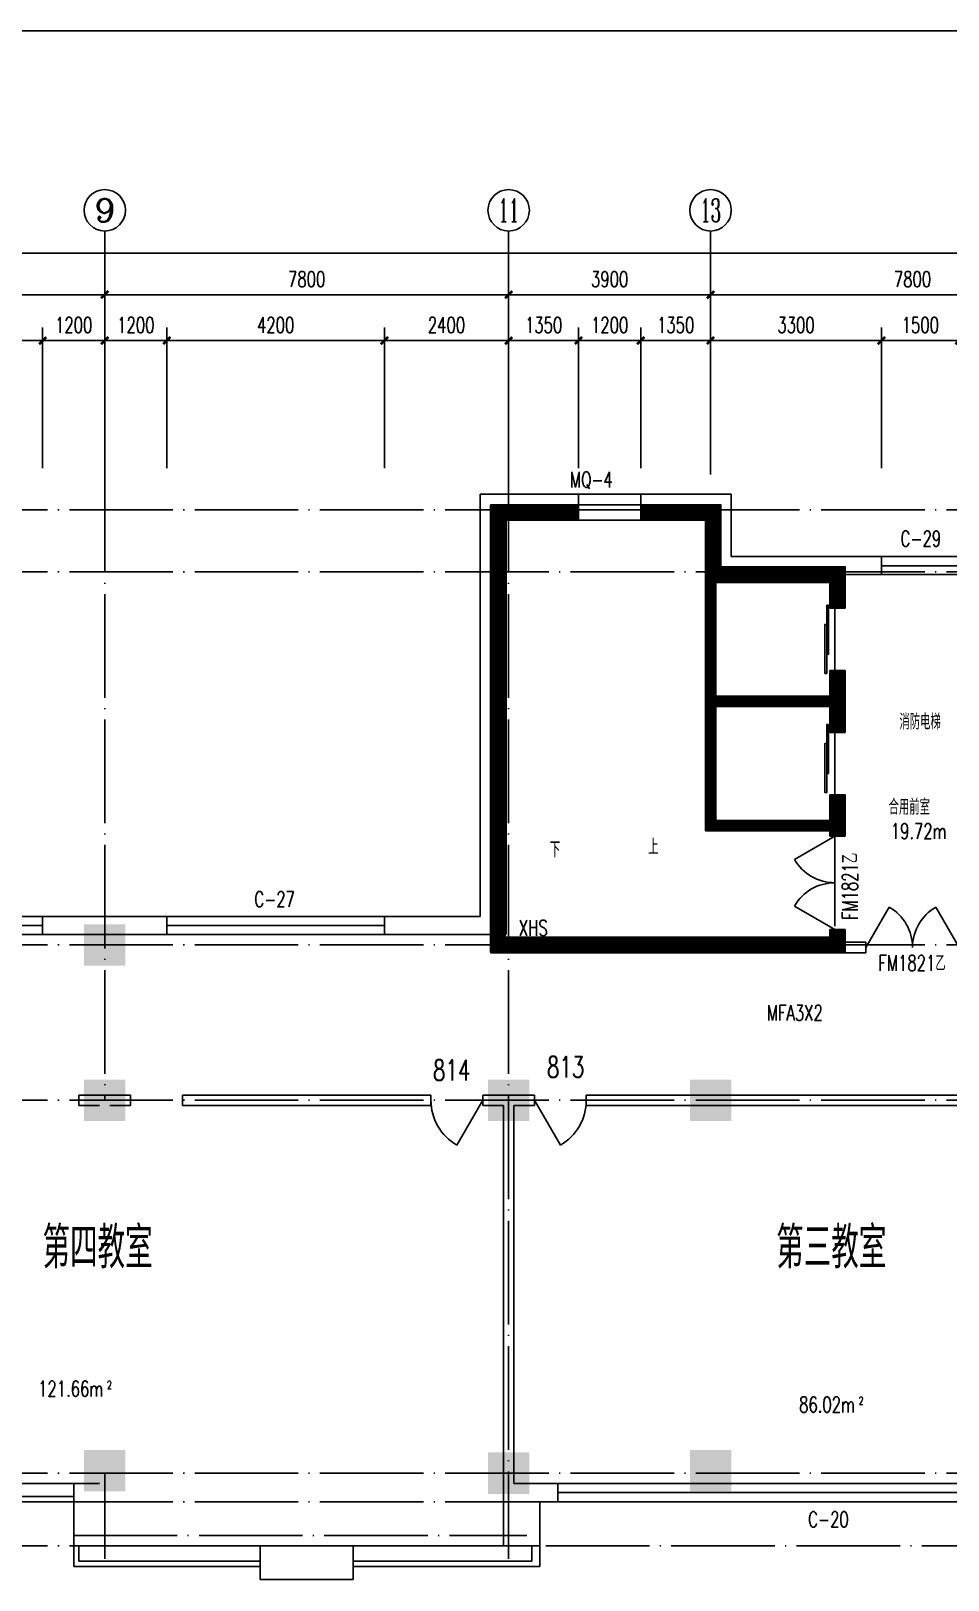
# Model space of a CAD drawing. Extents: x 816818 to 2087483, y 157525 to 390605.
# Drawn here: x 841111 to 858822, y 176117 to 206025 of the extents above; entities that cross this region are included whole.
import ezdxf
from ezdxf.enums import TextEntityAlignment as Align

# ---------------------------------------------------------------- set-up
doc = ezdxf.new("R2010")
doc.units = 0
doc.header["$LTSCALE"] = 1000
doc.header["$MEASUREMENT"] = 0
for name, pattern in [('CONTINOUS', [0]), ('DASH', [0.35, 0.25, -0.1]), ('DOTE', [2.42, 2, -0.2, 0.02, -0.2])]:
    doc.linetypes.add(name, pattern=pattern)
doc.layers.get('0').update_dxf_attribs({"linetype": 'CONTINUOUS'})
doc.layers.get('DEFPOINTS').update_dxf_attribs({"linetype": 'CONTINUOUS'})
for name, color, linetype in [('AXIS', 3, 'CONTINUOUS'), ('AXIS_TEXT', 7, 'CONTINUOUS'), ('COLUMN', 7, 'CONTINUOUS'), ('DOTE', 1, 'DOTE'), ('FILL', 21, 'CONTINUOUS'), ('MCB', 30, 'CONTINUOUS'), ('PUB_TEXT', 7, 'CONTINUOUS'), ('WALL', 255, 'CONTINUOUS'), ('WINDOW', 2, 'CONTINUOUS'), ('WINDOW_TEXT', 7, 'CONTINUOUS'), ('和面积', 6, 'DASH')]:
    doc.layers.add(name, color=color, linetype=linetype)
doc.styles.add('_HZTXT', font='romans.shx', dxfattribs={"width": 0.7, "bigfont": 'z.shx'})
doc.styles.add('COMPLEX', font='COMPLEX')
doc.styles.add('DIM_FONT', font='SIMPLEX.shx', dxfattribs={"width": 0.7})
doc.styles.add('SIMPLEX', font='SIMPLEX.SHX')
doc.styles.add('Z', font='romans', dxfattribs={"width": 0.8, "bigfont": 'z'})
doc.dimstyles.new('AXIS', dxfattribs={"dimtxt": 300, "dimasz": 1, "dimexe": 250, "dimexo": 300, "dimgap": 150, "dimtad": 1, "dimdec": 0, "dimzin": 0, "dimdsep": 46, "dimtxsty": 'DIM_FONT', "dimblk": '_DIMX', "dimcen": 2.5, "dimse1": 1, "dimse2": 1, "dimclrt": 7, "dimadec": 0, "dimazin": 0, "dimtfac": 1, "dimtdec": 0, "dimtix": 1, "dimtmove": 2, "dimatfit": 3, "dimldrblk": '_DIMX', "dimfxl": 1, "dimarcsym": 0})
doc.dimstyles.new('DIMN', dxfattribs={"dimtxt": 300, "dimasz": 1, "dimexe": 250, "dimexo": 300, "dimgap": 150, "dimtad": 1, "dimdec": 0, "dimzin": 0, "dimdsep": 46, "dimtxsty": 'DIM_FONT', "dimblk": '_DIMX', "dimcen": 2.5, "dimclrt": 7, "dimadec": 0, "dimazin": 0, "dimtfac": 1, "dimtdec": 0, "dimtix": 1, "dimtmove": 2, "dimatfit": 3, "dimldrblk": '_DIMX', "dimfxl": 1, "dimarcsym": 0})

# ---------------------------------------------------------------- blocks, each defined once
blk = doc.blocks.new('_WBLK')
for p, q in [((-0.5, 0.5), (0.5, 0.5)), ((-0.5, 0), (0.5, 0)), ((-0.5, -0.5), (0.5, -0.5))]:
    blk.add_line(p, q)
at = {"layer": 'WINDOW_TEXT', "style": 'SIMPLEX', "flags": 9}
blk.add_attdef('A', text='', height=1, dxfattribs=at).set_placement((0, 1.5), align=Align.MIDDLE)
blk = doc.blocks.new('_DBLK')
blk.add_line((-0.5, 0), (0, -0.866))
blk.add_arc((-0.5, 0), 1, 300, 0)
at = {"layer": 'WINDOW_TEXT', "style": 'SIMPLEX', "flags": 9}
blk.add_attdef('A', text='', height=1, dxfattribs=at).set_placement((0, 1.5), align=Align.MIDDLE)
blk = doc.blocks.new('_AXISO')
blk.add_circle((0, 0), 0.5)
at = {"layer": 'AXIS_TEXT', "style": 'COMPLEX', "width": 1.041667}
blk.add_attdef('A', text='', height=0.56, dxfattribs=at).set_placement((-0.25, -0.28), (0.25, -0.28), align=Align.FIT)
blk = doc.blocks.new('_DIMX')
blk.add_line((-150, 0), (150, 0))
at = {"const_width": 50}
blk.add_lwpolyline([(-70, -70), (70, 70)], dxfattribs=at)
blk = doc.blocks.new('*D36')
at = {"layer": 'AXIS', "color": 0, "lineweight": -2}
blk.add_line((862035, 200934), (854237, 200934), dxfattribs=at)
at = {"layer": 'DEFPOINTS', "color": 0}
for p in [(854236, 200934), (854236, 197459), (862036, 197459)]:
    blk.add_point(p, dxfattribs=at)
at = {"layer": 'AXIS', "color": 0, "lineweight": -2, "rotation": 180}
blk.add_blockref('_DIMX', (854236, 200934), dxfattribs=at)
at = {"layer": 'AXIS', "color": 0, "lineweight": -2}
blk.add_blockref('_DIMX', (862036, 200934), dxfattribs=at)
at = {"layer": 'AXIS', "color": 7, "insert": (858136, 201234), "char_height": 300, "attachment_point": 5, "style": 'DIM_FONT'}
blk.add_mtext('7800', dxfattribs=at)
blk = doc.blocks.new('*D37')
at = {"layer": 'AXIS', "color": 0, "lineweight": -2}
blk.add_line((854235, 200934), (850337, 200934), dxfattribs=at)
at = {"layer": 'DEFPOINTS', "color": 0}
for p in [(850336, 200934), (850336, 197459), (854236, 197459)]:
    blk.add_point(p, dxfattribs=at)
at = {"layer": 'AXIS', "color": 0, "lineweight": -2, "rotation": 180}
blk.add_blockref('_DIMX', (850336, 200934), dxfattribs=at)
at = {"layer": 'AXIS', "color": 0, "lineweight": -2}
blk.add_blockref('_DIMX', (854236, 200934), dxfattribs=at)
at = {"layer": 'AXIS', "color": 7, "insert": (852286, 201234), "char_height": 300, "attachment_point": 5, "style": 'DIM_FONT'}
blk.add_mtext('3900', dxfattribs=at)
blk = doc.blocks.new('*D38')
at = {"layer": 'AXIS', "color": 0, "lineweight": -2}
blk.add_line((850335, 200934), (842537, 200934), dxfattribs=at)
at = {"layer": 'DEFPOINTS', "color": 0}
for p in [(842536, 200934), (842536, 197459), (850336, 197459)]:
    blk.add_point(p, dxfattribs=at)
at = {"layer": 'AXIS', "color": 0, "lineweight": -2, "rotation": 180}
blk.add_blockref('_DIMX', (842536, 200934), dxfattribs=at)
at = {"layer": 'AXIS', "color": 0, "lineweight": -2}
blk.add_blockref('_DIMX', (850336, 200934), dxfattribs=at)
at = {"layer": 'AXIS', "color": 7, "insert": (846436, 201234), "char_height": 300, "attachment_point": 5, "style": 'DIM_FONT'}
blk.add_mtext('7800', dxfattribs=at)
blk = doc.blocks.new('*D39')
at = {"layer": 'AXIS', "color": 0, "lineweight": -2}
blk.add_line((842535, 200934), (834737, 200934), dxfattribs=at)
at = {"layer": 'DEFPOINTS', "color": 0}
for p in [(834736, 200934), (834736, 197459), (842536, 197459)]:
    blk.add_point(p, dxfattribs=at)
at = {"layer": 'AXIS', "color": 0, "lineweight": -2, "rotation": 180}
blk.add_blockref('_DIMX', (834736, 200934), dxfattribs=at)
at = {"layer": 'AXIS', "color": 0, "lineweight": -2}
blk.add_blockref('_DIMX', (842536, 200934), dxfattribs=at)
at = {"layer": 'AXIS', "color": 7, "insert": (838636, 201234), "char_height": 300, "attachment_point": 5, "style": 'DIM_FONT'}
blk.add_mtext('7800', dxfattribs=at)
blk = doc.blocks.new('*D41')
at = {"layer": 'AXIS', "color": 0, "lineweight": -2}
for p, q in [((826086, 197759), (826086, 201984)), ((922586, 197759), (922586, 201984)), ((922585, 201734), (826087, 201734))]:
    blk.add_line(p, q, dxfattribs=at)
at = {"layer": 'DEFPOINTS', "color": 0}
for p in [(826086, 201734), (826086, 197459), (922586, 197459)]:
    blk.add_point(p, dxfattribs=at)
at = {"layer": 'AXIS', "color": 0, "lineweight": -2, "rotation": 180}
blk.add_blockref('_DIMX', (826086, 201734), dxfattribs=at)
at = {"layer": 'AXIS', "color": 0, "lineweight": -2}
blk.add_blockref('_DIMX', (922586, 201734), dxfattribs=at)
at = {"layer": 'AXIS', "color": 7, "insert": (874336, 202034), "char_height": 300, "attachment_point": 5, "style": 'DIM_FONT'}
blk.add_mtext('96500', dxfattribs=at)
blk = doc.blocks.new('*D45')
at = {"layer": 'AXIS', "color": 0, "lineweight": -2}
for p, q in [((857536, 197582), (857536, 200298)), ((859036, 197582), (859036, 200298)), ((859035, 200048), (857537, 200048))]:
    blk.add_line(p, q, dxfattribs=at)
at = {"layer": 'DEFPOINTS', "color": 0}
for p in [(857536, 200048), (857536, 197282), (859036, 197282)]:
    blk.add_point(p, dxfattribs=at)
at = {"layer": 'AXIS', "color": 0, "lineweight": -2, "rotation": 180}
blk.add_blockref('_DIMX', (857536, 200048), dxfattribs=at)
at = {"layer": 'AXIS', "color": 0, "lineweight": -2}
blk.add_blockref('_DIMX', (859036, 200048), dxfattribs=at)
at = {"layer": 'AXIS', "color": 7, "insert": (858286, 200348), "char_height": 300, "attachment_point": 5, "style": 'DIM_FONT'}
blk.add_mtext('1500', dxfattribs=at)
blk = doc.blocks.new('*D46')
at = {"layer": 'AXIS', "color": 0, "lineweight": -2}
for p, q in [((854236, 197582), (854236, 200298)), ((857536, 197582), (857536, 200298)), ((857535, 200048), (854237, 200048))]:
    blk.add_line(p, q, dxfattribs=at)
at = {"layer": 'DEFPOINTS', "color": 0}
for p in [(854236, 200048), (854236, 197282), (857536, 197282)]:
    blk.add_point(p, dxfattribs=at)
at = {"layer": 'AXIS', "color": 0, "lineweight": -2, "rotation": 180.0000000000005}
blk.add_blockref('_DIMX', (854236, 200048), dxfattribs=at)
at = {"layer": 'AXIS', "color": 0, "lineweight": -2}
blk.add_blockref('_DIMX', (857536, 200048), dxfattribs=at)
at = {"layer": 'AXIS', "color": 7, "insert": (855886, 200348), "char_height": 300, "attachment_point": 5, "style": 'DIM_FONT'}
blk.add_mtext('3300', dxfattribs=at)
blk = doc.blocks.new('*D47')
at = {"layer": 'AXIS', "color": 0, "lineweight": -2}
for p, q in [((852886, 197582), (852886, 200298)), ((854236, 197582), (854236, 200298)), ((854235, 200048), (852887, 200048))]:
    blk.add_line(p, q, dxfattribs=at)
at = {"layer": 'DEFPOINTS', "color": 0}
for p in [(852886, 200048), (852886, 197282), (854236, 197282)]:
    blk.add_point(p, dxfattribs=at)
at = {"layer": 'AXIS', "color": 0, "lineweight": -2, "rotation": 180}
blk.add_blockref('_DIMX', (852886, 200048), dxfattribs=at)
at = {"layer": 'AXIS', "color": 0, "lineweight": -2}
blk.add_blockref('_DIMX', (854236, 200048), dxfattribs=at)
at = {"layer": 'AXIS', "color": 7, "insert": (853561, 200348), "char_height": 300, "attachment_point": 5, "style": 'DIM_FONT'}
blk.add_mtext('1350', dxfattribs=at)
blk = doc.blocks.new('*D48')
at = {"layer": 'AXIS', "color": 0, "lineweight": -2}
for p, q in [((851686, 197582), (851686, 200298)), ((852886, 197582), (852886, 200298)), ((852885, 200048), (851687, 200048))]:
    blk.add_line(p, q, dxfattribs=at)
at = {"layer": 'DEFPOINTS', "color": 0}
for p in [(851686, 200048), (851686, 197282), (852886, 197282)]:
    blk.add_point(p, dxfattribs=at)
at = {"layer": 'AXIS', "color": 0, "lineweight": -2, "rotation": 180}
blk.add_blockref('_DIMX', (851686, 200048), dxfattribs=at)
at = {"layer": 'AXIS', "color": 0, "lineweight": -2}
blk.add_blockref('_DIMX', (852886, 200048), dxfattribs=at)
at = {"layer": 'AXIS', "color": 7, "insert": (852286, 200348), "char_height": 300, "attachment_point": 5, "style": 'DIM_FONT'}
blk.add_mtext('1200', dxfattribs=at)
blk = doc.blocks.new('*D49')
at = {"layer": 'AXIS', "color": 0, "lineweight": -2}
for p, q in [((850336, 197582), (850336, 200298)), ((851686, 197582), (851686, 200298)), ((851685, 200048), (850337, 200048))]:
    blk.add_line(p, q, dxfattribs=at)
at = {"layer": 'DEFPOINTS', "color": 0}
for p in [(850336, 200048), (850336, 197282), (851686, 197282)]:
    blk.add_point(p, dxfattribs=at)
at = {"layer": 'AXIS', "color": 0, "lineweight": -2, "rotation": 180}
blk.add_blockref('_DIMX', (850336, 200048), dxfattribs=at)
at = {"layer": 'AXIS', "color": 0, "lineweight": -2}
blk.add_blockref('_DIMX', (851686, 200048), dxfattribs=at)
at = {"layer": 'AXIS', "color": 7, "insert": (851011, 200348), "char_height": 300, "attachment_point": 5, "style": 'DIM_FONT'}
blk.add_mtext('1350', dxfattribs=at)
blk = doc.blocks.new('*D50')
at = {"layer": 'AXIS', "color": 0, "lineweight": -2}
for p, q in [((847936, 197582), (847936, 200298)), ((850336, 197582), (850336, 200298)), ((850335, 200048), (847937, 200048))]:
    blk.add_line(p, q, dxfattribs=at)
at = {"layer": 'DEFPOINTS', "color": 0}
for p in [(847936, 200048), (847936, 197282), (850336, 197282)]:
    blk.add_point(p, dxfattribs=at)
at = {"layer": 'AXIS', "color": 0, "lineweight": -2, "rotation": 180}
blk.add_blockref('_DIMX', (847936, 200048), dxfattribs=at)
at = {"layer": 'AXIS', "color": 0, "lineweight": -2}
blk.add_blockref('_DIMX', (850336, 200048), dxfattribs=at)
at = {"layer": 'AXIS', "color": 7, "insert": (849136, 200348), "char_height": 300, "attachment_point": 5, "style": 'DIM_FONT'}
blk.add_mtext('2400', dxfattribs=at)
blk = doc.blocks.new('*D51')
at = {"layer": 'AXIS', "color": 0, "lineweight": -2}
for p, q in [((843736, 197582), (843736, 200298)), ((847936, 197582), (847936, 200298)), ((847935, 200048), (843737, 200048))]:
    blk.add_line(p, q, dxfattribs=at)
at = {"layer": 'DEFPOINTS', "color": 0}
for p in [(843736, 200048), (843736, 197282), (847936, 197282)]:
    blk.add_point(p, dxfattribs=at)
at = {"layer": 'AXIS', "color": 0, "lineweight": -2, "rotation": 180}
blk.add_blockref('_DIMX', (843736, 200048), dxfattribs=at)
at = {"layer": 'AXIS', "color": 0, "lineweight": -2}
blk.add_blockref('_DIMX', (847936, 200048), dxfattribs=at)
at = {"layer": 'AXIS', "color": 7, "insert": (845836, 200348), "char_height": 300, "attachment_point": 5, "style": 'DIM_FONT'}
blk.add_mtext('4200', dxfattribs=at)
blk = doc.blocks.new('*D52')
at = {"layer": 'AXIS', "color": 0, "lineweight": -2}
for p, q in [((842536, 197582), (842536, 200298)), ((843736, 197582), (843736, 200298)), ((843735, 200048), (842537, 200048))]:
    blk.add_line(p, q, dxfattribs=at)
at = {"layer": 'DEFPOINTS', "color": 0}
for p in [(842536, 200048), (842536, 197282), (843736, 197282)]:
    blk.add_point(p, dxfattribs=at)
at = {"layer": 'AXIS', "color": 0, "lineweight": -2, "rotation": 180}
blk.add_blockref('_DIMX', (842536, 200048), dxfattribs=at)
at = {"layer": 'AXIS', "color": 0, "lineweight": -2}
blk.add_blockref('_DIMX', (843736, 200048), dxfattribs=at)
at = {"layer": 'AXIS', "color": 7, "insert": (843136, 200348), "char_height": 300, "attachment_point": 5, "style": 'DIM_FONT'}
blk.add_mtext('1200', dxfattribs=at)
blk = doc.blocks.new('*D53')
at = {"layer": 'AXIS', "color": 0, "lineweight": -2}
for p, q in [((841336, 197582), (841336, 200298)), ((842536, 197582), (842536, 200298)), ((842535, 200048), (841337, 200048))]:
    blk.add_line(p, q, dxfattribs=at)
at = {"layer": 'DEFPOINTS', "color": 0}
for p in [(841336, 200048), (841336, 197282), (842536, 197282)]:
    blk.add_point(p, dxfattribs=at)
at = {"layer": 'AXIS', "color": 0, "lineweight": -2, "rotation": 180}
blk.add_blockref('_DIMX', (841336, 200048), dxfattribs=at)
at = {"layer": 'AXIS', "color": 0, "lineweight": -2}
blk.add_blockref('_DIMX', (842536, 200048), dxfattribs=at)
at = {"layer": 'AXIS', "color": 7, "insert": (841936, 200348), "char_height": 300, "attachment_point": 5, "style": 'DIM_FONT'}
blk.add_mtext('1200', dxfattribs=at)
blk = doc.blocks.new('*D54')
at = {"layer": 'AXIS', "color": 0, "lineweight": -2}
for p, q in [((837136, 197582), (837136, 200298)), ((841336, 197582), (841336, 200298)), ((841335, 200048), (837137, 200048))]:
    blk.add_line(p, q, dxfattribs=at)
at = {"layer": 'DEFPOINTS', "color": 0}
for p in [(837136, 200048), (837136, 197282), (841336, 197282)]:
    blk.add_point(p, dxfattribs=at)
at = {"layer": 'AXIS', "color": 0, "lineweight": -2, "rotation": 180}
blk.add_blockref('_DIMX', (837136, 200048), dxfattribs=at)
at = {"layer": 'AXIS', "color": 0, "lineweight": -2}
blk.add_blockref('_DIMX', (841336, 200048), dxfattribs=at)
at = {"layer": 'AXIS', "color": 7, "insert": (839236, 200348), "char_height": 300, "attachment_point": 5, "style": 'DIM_FONT'}
blk.add_mtext('4200', dxfattribs=at)
blk = doc.blocks.new('M_B14FAZ')
for p, q in [((-0.5, 0.5), (0.5, 0.5)), ((0.5, 0.021), (-0.5, 0.021)), ((-0.5, -0.5), (0.5, -0.5))]:
    blk.add_line(p, q)
blk = doc.blocks.new('_FZH')
blk.add_solid([(-0.5, -0.5), (0.5, -0.5), (-0.5, 0.5), (0.5, 0.5)])
blk = doc.blocks.new('_LIFTD')
for points in [[(-0.548, -0.602), (-0.548, -0.774), (0.241, -0.774), (0.241, -0.602), (-0.548, -0.602)], [(-0.241, -0.784), (-0.241, -0.955), (0.548, -0.955), (0.548, -0.784), (-0.241, -0.784)]]:
    blk.add_lwpolyline(points)
blk = doc.blocks.new('_DBLK1')
for p, q in [((-0.5, 0), (-0.25, -0.433)), ((0.5, 0), (0.25, -0.433))]:
    blk.add_line(p, q)
for centre, start, end in [((-0.5, 0), 300, 0), ((0.5, 0), 180, 240)]:
    blk.add_arc(centre, 0.5, start, end)
at = {"layer": 'WINDOW_TEXT', "style": 'SIMPLEX', "flags": 9}
blk.add_attdef('A', text='', height=1, dxfattribs=at).set_placement((0, 1.5), align=Align.MIDDLE)

msp = doc.modelspace()

# ---------------------------------------------------------------- linework, layer by layer
at = {"layer": 'AXIS'}
for p, q in [((842536.2, 202162.9), (842536.2, 197459.4)), ((850336.2, 202162.9), (850336.2, 197459.4)), ((854236.2, 202162.9), (854236.2, 197459.4))]:
    msp.add_line(p, q, dxfattribs=at)
at = {"layer": 'DOTE'}
for p, q in [((842536.1, 199992.5), (842536.1, 185379.4)), ((850336.1, 199992.5), (850336.1, 176524.9)), ((824912.9, 196779.4), (925532.9, 196779.4)), ((824912.9, 195579.4), (874336.1, 195579.4)), ((856636.1, 195579.4), (856636.1, 188379.4)), ((856636.1, 195579.4), (856636.1, 188379.4)), ((854236.1, 193079.4), (856636.1, 193079.4)), ((854236.1, 190679.4), (856636.1, 190679.4)), ((824912.9, 188379.4), (874336.1, 188379.4)), ((824912.9, 185379.4), (874336.1, 185379.4)), ((824912.9, 178179.4), (874849.3, 178179.4)), ((842536.1, 178179.4), (842536.1, 176524.9)), ((824912.9, 177629.4), (874849.3, 177629.4)), ((824912.9, 176779.4), (850936.2, 176779.4)), ((923236.1, 176779.4), (841936.1, 176779.4)), ((841936.2, 176979.4), (850686.1, 176979.4))]:
    msp.add_line(p, q, dxfattribs=at)
at = {"layer": 'FILL'}
for points, const_width in [([(851686.1, 196729.4), (850136.1, 196729.4), (850136.1, 188229.4)], 300), ([(856636.1, 195529.4), (854286.1, 195529.4), (854286.1, 196729.4), (852886.1, 196729.4)], 300), ([(854236.1, 195579.4), (854236.1, 190679.4), (856636.1, 190679.4)], 200), ([(856686.1, 195679.4), (856686.1, 194879.4)], 300), ([(856686.1, 193679.4), (856686.1, 192479.4)], 300), ([(854236.1, 193079.4), (856636.1, 193079.4)], 200), ([(856686.1, 191279.4), (856686.1, 190479.4)], 300), ([(856686.1, 188679.4), (856686.1, 188229.4)], 300), ([(849986.1, 188379.4), (856786.1, 188379.4)], 300)]:
    msp.add_lwpolyline(points, dxfattribs=dict(at, const_width=const_width))
at = {"layer": 'MCB'}
msp.add_lwpolyline([(816818, 206025.2), (933587.8, 206025.2), (933587.8, 160847.2), (816818, 160847.2)], close=True, dxfattribs=at)
at = {"layer": 'WALL'}
for p, q in [((851686.1, 197079.4), (849785.9, 197079.4)), ((849785.9, 197079.4), (849785.9, 188929.4)), ((849985.9, 196879.4), (851686.1, 196879.4)), ((849985.9, 196879.4), (849985.9, 188229.9)), ((854636.1, 197079.4), (852886.1, 197079.4)), ((852886.1, 196879.4), (854435.6, 196879.4)), ((854436.1, 196878.9), (854436.1, 195679.9)), ((854636.1, 195879.4), (854636.1, 197079.4)), ((850286.4, 196579.4), (850285.9, 188579.9)), ((850286.4, 196579.4), (851686.1, 196579.4)), ((852886.1, 196579.4), (854135.6, 196579.4)), ((854136.1, 196578.9), (854136.1, 190579.4)), ((854436.6, 195679.4), (856835.6, 195679.4)), ((854636.1, 195879.4), (857536.1, 195879.4)), ((854636.1, 195879.4), (857536.1, 195879.4)), ((856836.1, 195678.9), (856836.1, 194879.4)), ((857536.1, 195529.4), (857536.1, 195879.4)), ((854336.1, 195379.4), (854336.1, 193179.4)), ((856536.1, 195379.4), (854336.1, 195379.4)), ((856536.1, 195379.4), (856536.1, 194879.4)), ((857536.1, 195529.4), (856836.1, 195529.4)), ((856836.1, 194879.4), (856536.1, 194879.4)), ((856836.1, 193679.4), (856536.1, 193679.4)), ((856536.1, 193679.4), (856536.1, 193179.4)), ((856836.1, 193679.4), (856836.1, 192479.4)), ((856536.1, 193179.4), (854336.1, 193179.4)), ((856536.1, 192979.4), (854336.1, 192979.4)), ((854336.1, 192979.4), (854336.1, 190779.4)), ((856536.1, 192979.4), (856536.1, 192479.4)), ((856836.1, 192479.4), (856536.1, 192479.4)), ((856836.1, 191279.4), (856536.1, 191279.4)), ((856536.1, 191279.4), (856536.1, 190779.4)), ((856836.1, 191279.4), (856836.1, 190479.4)), ((854136.1, 190579.4), (856536.1, 190579.4)), ((854336.1, 190779.4), (856536.1, 190779.4)), ((856536.1, 190579.4), (856536.1, 190479.4)), ((856536.1, 190479.4), (856836.1, 190479.4)), ((841336.2, 188579.4), (841336.2, 188929.4)), ((843736.2, 188929.4), (841336.2, 188929.4)), ((843736.2, 188579.4), (843736.2, 188929.4)), ((849785.9, 188929.4), (847936.2, 188929.4)), ((847936.2, 188579.4), (847936.2, 188929.4)), ((841336.2, 188579.4), (843736.2, 188579.4)), ((847936.2, 188579.4), (849985.9, 188579.4)), ((850286.4, 188529.4), (856536.1, 188529.4)), ((856536.1, 188679.4), (856836.1, 188679.4)), ((856536.1, 188529.4), (856536.1, 188679.4)), ((856836.1, 188679.4), (856836.1, 188229.4)), ((857236.1, 188429.4), (856836.1, 188429.4)), ((857236.1, 188429.4), (857236.1, 188229.4)), ((849986.4, 188229.4), (857236.1, 188229.4)), ((843036.1, 185479.4), (842036.1, 185479.4)), ((842036.1, 185479.4), (842036.1, 185279.4)), ((843036.1, 185479.4), (843036.1, 185279.4)), ((848836.1, 185479.4), (844036.1, 185479.4)), ((844036.1, 185479.4), (844036.1, 185279.4)), ((848836.1, 185479.4), (848836.1, 185279.4)), ((850836.1, 185479.4), (849836.1, 185479.4)), ((849836.1, 185479.4), (849836.1, 185279.4)), ((850836.1, 185479.4), (850836.1, 185279.4)), ((860536.1, 185479.4), (851836.1, 185479.4)), ((851836.1, 185479.4), (851836.1, 185279.4)), ((842036.1, 185279.4), (842436.1, 185279.4)), ((843036.1, 185279.4), (842636.1, 185279.4)), ((848836.1, 185279.4), (844036.1, 185279.4)), ((850236.1, 185279.4), (849836.1, 185279.4)), ((850236.1, 185279.4), (850236.1, 176779.4)), ((850436.1, 177979.4), (850436.1, 185279.4)), ((850436.1, 185279.4), (850836.1, 185279.4)), ((851836.1, 185279.4), (860536.1, 185279.4)), ((841936.2, 177979.4), (841936.2, 176779.4)), ((842436.1, 177979.4), (841936.2, 177979.4)), ((851286.1, 177979.4), (850436.1, 177979.4)), ((851286.1, 177979.4), (851286.1, 177629.4)), ((850936.1, 177629.4), (851286.1, 177629.4)), ((850936.1, 177629.4), (850936.1, 176779.4)), ((842636.1, 176779.4), (841936.1, 176779.4)), ((847336.1, 176779.4), (845536.1, 176779.4)), ((845536.1, 176129.4), (845536.1, 176779.4)), ((847336.1, 176129.4), (847336.1, 176779.4)), ((850936.1, 176779.4), (850236.1, 176779.4)), ((845536.1, 176129.4), (847336.1, 176129.4))]:
    msp.add_line(p, q, dxfattribs=at)
at = {"layer": 'WALL', "linetype": 'CONTINOUS'}
for p, q in [((851686.1, 197079.4), (851686.1, 196579.4)), ((852886.1, 197079.4), (852886.1, 196579.4))]:
    msp.add_line(p, q, dxfattribs=at)
at = {"layer": 'WALL'}
for centre, start, end in [((854435.6, 196878.9), 0, 90), ((854135.6, 196578.9), 0, 90), ((854436.6, 195679.9), 180, 270), ((856835.6, 195678.9), 0, 90)]:
    msp.add_arc(centre, 0.5, start, end, dxfattribs=at)
at = {"layer": 'WINDOW'}
for p, q in [((851686.1, 197079.4), (852886.1, 197079.4)), ((851686.1, 196879.4), (852886.1, 196879.4)), ((852886.1, 196579.4), (851686.1, 196579.4)), ((834836.1, 177979.4), (841936.2, 177979.4)), ((834435.9, 177729.4), (841936.1, 177729.4)), ((834335.9, 177629.4), (841936.1, 177629.4)), ((841936.1, 176779.4), (841936.1, 176379.4)), ((842035.9, 176779.4), (842035.9, 176479.4)), ((842636.1, 176779.4), (845536.1, 176779.4)), ((850236.1, 176779.4), (847336.1, 176779.4)), ((850786.2, 176779.4), (850786.2, 176479.4)), ((850936.2, 176779.4), (850936.2, 176379.4)), ((845536.1, 176479.4), (842035.9, 176479.4)), ((847336.1, 176479.4), (850786.2, 176479.4)), ((845536.1, 176379.4), (841936.1, 176379.4)), ((847336.1, 176379.4), (850936.2, 176379.4))]:
    msp.add_line(p, q, dxfattribs=at)
at = {"layer": '和面积'}
msp.add_lwpolyline([(894036.1, 195879.4), (854636.1, 195879.4), (854636.1, 197079.4), (849785.9, 197079.4), (849785.9, 188929.4), (835286.1, 188929.4), (835286.1, 193479.4), (825836.1, 193479.4), (825836.1, 178829.4), (834186.1, 178829.4), (834186.1, 177629.4), (841936.1, 177629.4), (841935.9, 176379.4), (845536.1, 176379.4), (845536.1, 176129.4), (847336.1, 176129.4), (847336.1, 176379.4), (850936.2, 176379.4), (850936.1, 177629.4), (871036.1, 177629.4), (871036.1, 176229.4), (877636.1, 176229.4), (877636.1, 177629.4), (897736.1, 177629.4)], dxfattribs=at)

# ---------------------------------------------------------------- block references
at = {"layer": 'AXIS'}
ref = msp.add_blockref('_AXISO', (842536.2, 202562.9), dxfattribs=dict(at, xscale=800, yscale=800, zscale=800))
ref.add_attrib('A', '9', dxfattribs={"layer": 'AXIS_TEXT', "height": 448, "style": 'COMPLEX', "width": 1.339286}).set_placement((842336.2, 202338.9), (842736.2, 202338.9), align=Align.FIT)
ref = msp.add_blockref('_AXISO', (850336.2, 202562.9), dxfattribs=dict(at, xscale=800, yscale=800, zscale=800))
ref.add_attrib('A', '11', dxfattribs={"layer": 'AXIS_TEXT', "height": 448, "style": 'COMPLEX', "width": 0.78125}).set_placement((850136.2, 202338.9), (850536.2, 202338.9), align=Align.FIT)
ref = msp.add_blockref('_AXISO', (854236.2, 202562.9), dxfattribs=dict(at, xscale=800, yscale=800, zscale=800))
ref.add_attrib('A', '13', dxfattribs={"layer": 'AXIS_TEXT', "height": 448, "style": 'COMPLEX', "width": 0.646552}).set_placement((854036.2, 202338.9), (854436.2, 202338.9), align=Align.FIT)
at = {"layer": 'COLUMN', "xscale": 800, "yscale": 800, "zscale": 600}
for p in [(842536.1, 188379.4), (842536.1, 185379.4), (850336.1, 185379.4), (854236.1, 185379.4), (842536.1, 178229.4), (850336.1, 178179.4), (854236.1, 178229.4)]:
    msp.add_blockref('_FZH', p, dxfattribs=at)
at = {"layer": 'WINDOW'}
for name, p, xscale, yscale, zscale, rotation in [('M_B14FAZ', (858286.1, 195704.4), 1500, 349.999999999709, 1500, 180), ('_LIFTD', (856636.1, 194279.4), 1200, 199.9999999997974, 1200, 270), ('_LIFTD', (856636.1, 191979.4), 1200, 200.0000000000812, 1200, 270), ('_DBLK1', (856636.1, 189579.4), 1800, -1800, 1800, 90), ('_WBLK', (839236.2, 188754.4), 4200, 350, 4200, 180), ('_WBLK', (845836.2, 188754.4), 4200, 350, 4200, 180), ('_WBLK', (856386.1, 177804.4), 10200, 350, 10200, 180)]:
    msp.add_blockref(name, p, dxfattribs=dict(at, xscale=xscale, yscale=yscale, zscale=zscale, rotation=rotation))
for name, p, xscale, yscale, zscale in [('_DBLK1', (858136.1, 188329.4), 1800, -1800, 1800), ('_DBLK', (849336.1, 185379.4), -1000, 1000, 1000), ('_DBLK', (851336.1, 185379.4), 1000, 1000, 1000)]:
    msp.add_blockref(name, p, dxfattribs=dict(at, xscale=xscale, yscale=yscale, zscale=zscale))

# ---------------------------------------------------------------- texts
at = {"layer": 'MCB', "style": 'Z', "width": 0.7}
for s, p in [('MQ-4', (851520.8, 197212.9)), ('C-29', (857906.5, 196072.5)), ('C-27', (845425.5, 189111.3)), ('C-20', (856122, 177137.7))]:
    msp.add_text(s, height=300, dxfattribs=at).set_placement(p)
at = {"layer": 'MCB', "attachment_point": 1, "style": 'DIM_FONT'}
for s, insert, char_height, width in [('{\\C0;814}', (848874.8, 186161.2), 400, 8164.008), ('{\\C0;813}', (851076.4, 186221.7), 400, 8164.008), ('{\\Fromans,z|c134;第四教室}', (841333.9, 182935.4), 800, 4553.548), ('{\\Fromans,z|c134;第三教室}', (855503.6, 182935.4), 800, 4553.548)]:
    msp.add_mtext(s, dxfattribs=dict(at, insert=insert, char_height=char_height, width=width))
at = {"layer": 'PUB_TEXT', "width": 0.7}
for s, height, style, p in [('消防电梯', 300, 'Z', (857883.1, 192538.1)), ('合用前室', 300, '_HZTXT', (857674, 190893.1)), ('下', 300, 'Z', (851132, 190071.9)), ('上', 300, 'Z', (853033.1, 190124.3)), ('XHS', 300, '_HZTXT', (850533.8, 188556.9)), ('FM1821乙', 300, 'Z', (857477.9, 187878.9)), ('MFA3X2', 300, '_HZTXT', (855323.9, 186917.3)), (' 2', 150, 'DIM_FONT', (842508.5, 179810.2)), (' 2', 150, 'DIM_FONT', (857026, 179504.2))]:
    msp.add_text(s, height=height, dxfattribs=dict(at, style=style)).set_placement(p)
at = {"layer": 'PUB_TEXT', "style": 'DIM_FONT', "width": 0.7}
for s, p in [('19.72m', (858794.5, 190574.7)), ('121.66m', (842508.5, 179810.2)), ('86.02m', (857026, 179504.2))]:
    msp.add_text(s, height=300, dxfattribs=at).set_placement(p, align=Align.MIDDLE_RIGHT)
at = {"layer": 'PUB_TEXT', "style": 'Z', "width": 0.7}
msp.add_text('FM1821乙', height=300, rotation=90, dxfattribs=at).set_placement((857077.3, 188859.9))

# ---------------------------------------------------------------- dimensions: what is measured, and where the dimension line sits
at = {"layer": 'AXIS'}
for p1, p2, distance, picture, middle in [((922586.1, 197459.4), (826086.1, 197459.4), -4274.4, '*D41', (874336.1, 202033.8)), ((841336.2, 197282.2), (837136.2, 197282.2), -2765.6, '*D54', (839236.2, 200347.7)), ((842536.2, 197282.2), (841336.2, 197282.2), -2765.6, '*D53', (841936.2, 200347.7)), ((843736.2, 197282.2), (842536.2, 197282.2), -2765.6, '*D52', (843136.2, 200347.7)), ((847936.2, 197282.2), (843736.2, 197282.2), -2765.6, '*D51', (845836.2, 200347.7)), ((850336.2, 197282.2), (847936.2, 197282.2), -2765.6, '*D50', (849136.2, 200347.7)), ((851686.1, 197282.2), (850336.2, 197282.2), -2765.6, '*D49', (851011.1, 200347.7)), ((852886.1, 197282.2), (851686.1, 197282.2), -2765.6, '*D48', (852286.1, 200347.7)), ((854236.2, 197282.2), (852886.1, 197282.2), -2765.6, '*D47', (853561.1, 200347.7)), ((857536.2, 197282.2), (854236.2, 197282.2), -2765.6, '*D46', (855886.2, 200347.7)), ((859036.2, 197282.2), (857536.2, 197282.2), -2765.6, '*D45', (858286.2, 200347.7))]:
    dim = msp.add_aligned_dim(p1=p1, p2=p2, distance=distance, dimstyle='DIMN', dxfattribs=at)
    dim.commit()
    dim.dimension.update_dxf_attribs({"geometry": picture, "text_midpoint": middle})
for base, p1, p2, picture, middle in [((834736.2, 200933.8), (842536.2, 197459.4), (834736.2, 197459.4), '*D39', (838636.2, 201233.8)), ((842536.2, 200933.8), (850336.2, 197459.4), (842536.2, 197459.4), '*D38', (846436.2, 201233.8)), ((850336.2, 200933.8), (854236.2, 197459.4), (850336.2, 197459.4), '*D37', (852286.2, 201233.8)), ((854236.2, 200933.8), (862036.2, 197459.4), (854236.2, 197459.4), '*D36', (858136.2, 201233.8))]:
    dim = msp.add_linear_dim(base=base, p1=p1, p2=p2, dimstyle='AXIS', dxfattribs=at)
    dim.commit()
    dim.dimension.update_dxf_attribs({"geometry": picture, "text_midpoint": middle})

doc.saveas('drawing.dxf')
